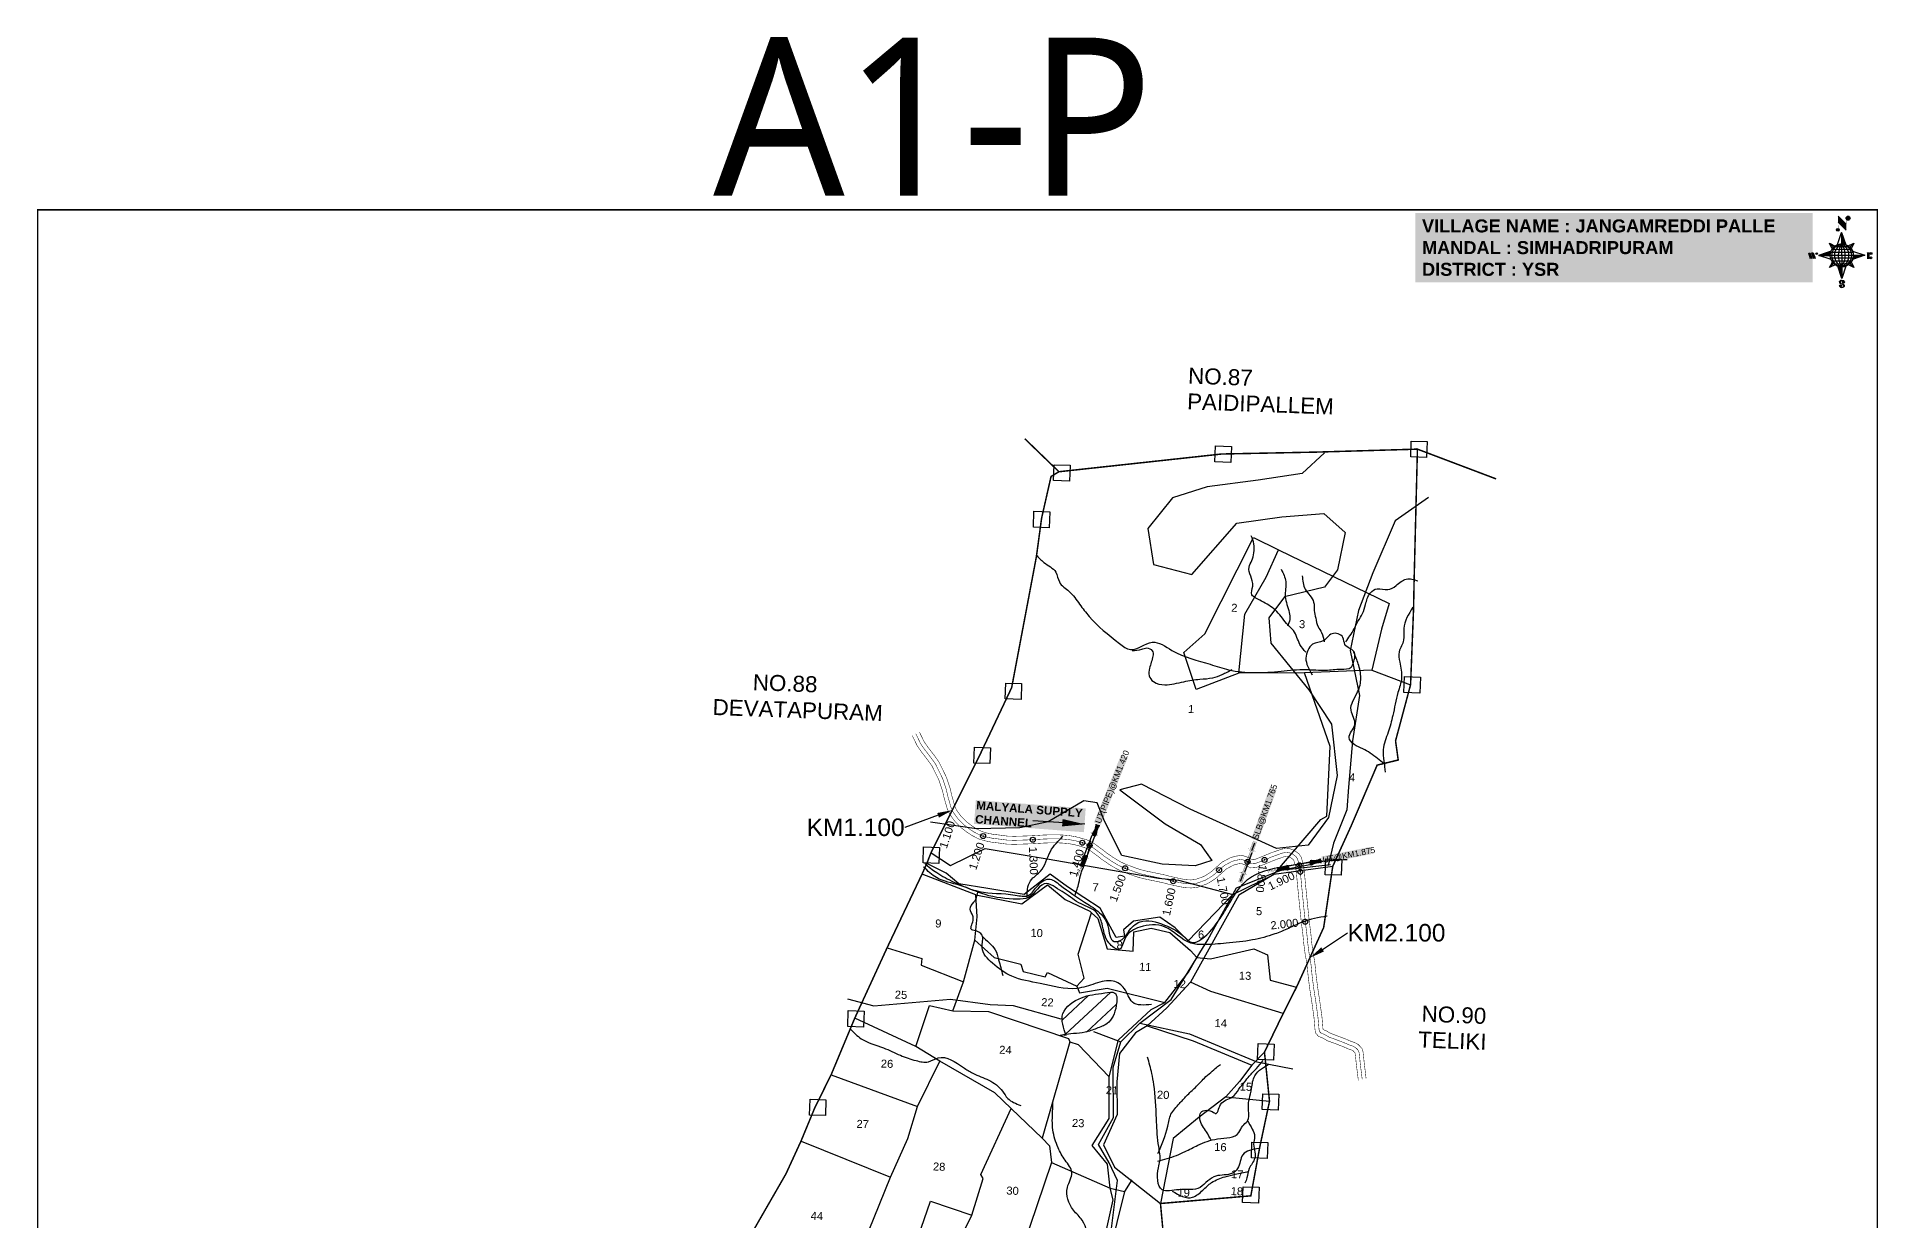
# Model space of a CAD drawing. Header units: inches. Extents: x 196880 to 226605, y 1622323 to 1627822.
# Drawn here: x 196880 to 200559, y 1625147 to 1627510 of the extents above; entities that cross this region are included whole.
import ezdxf
from ezdxf import colors
from ezdxf.entities.mleader import LeaderData, LeaderLine
from ezdxf.enums import TextEntityAlignment as Align
from ezdxf.math import Vec2, Vec3

# ---------------------------------------------------------------- set-up
doc = ezdxf.new("R2010")
doc.units = ezdxf.units.IN
doc.header["$LTSCALE"] = 15
doc.header["$MEASUREMENT"] = 0
doc.header["$PDMODE"] = 32
doc.header["$PDSIZE"] = 10
doc.linetypes.add('ACAD_ISO02W100', pattern=[15, 12, -3])
doc.linetypes.add('HIDDEN2', pattern=[0.1875, 0.125, -0.0625])
for name, color, linetype in [('AQUADUCT', 1, 'Continuous'), ('bord', 1, 'Continuous'), ('BOUNDRY STONES', 240, 'Continuous'), ('CADAS', 1, 'Continuous'), ('CANAL1', 7, 'Continuous'), ('CHANAGE', 1, 'Continuous'), ('PLOT', 7, 'Continuous'), ('PLOTS NO', 7, 'Continuous'), ('POINT', 2, 'Continuous'), ('RE REMARKS', 7, 'Continuous'), ('ROADS', 1, 'Continuous'), ('STREAM', 4, 'Continuous'), ('STRUCTURE', 5, 'Continuous'), ('TEXT', 1, 'Continuous'), ('text2', 7, 'Continuous'), ('VILLAGE BOUNDRY', 5, 'Continuous'), ('VILLAGE STONES', 240, 'Continuous')]:
    doc.layers.add(name, color=color, linetype=linetype)
doc.styles.get("Standard").update_dxf_attribs({"font": 'arial.ttf'})
doc.styles.add('TMS', font='trebuc.ttf')
doc.dimstyles.get("Standard").update_dxf_attribs({"dimtxt": 0.18, "dimasz": 0.18, "dimexe": 0.18, "dimexo": 0.0625, "dimgap": 0.09, "dimtad": 0, "dimtih": 1, "dimtoh": 1, "dimdec": 4, "dimzin": 0, "dimdsep": 46, "dimtxsty": 'Standard', "dimcen": 0.09, "dimadec": 0, "dimazin": 0, "dimtfac": 1, "dimtdec": 4, "dimtofl": 0, "dimtmove": 0, "dimatfit": 3, "dimfxl": 1, "dimtolj": 1, "dimtzin": 0, "dimarcsym": 0})
pattern_1 = [(267.297113149, (-8720374.938, 50637915.138), (10.5367255337, -0.497431438), [])]
pattern_2 = [(357.297113149, (-8720374.938, 50637915.138), (0.497431438, 10.5367255337), [])]

# ---------------------------------------------------------------- blocks, each defined once
blk = doc.blocks.new('*X14')
at = {"color": 0, "linetype": 'Continuous'}
for p, q in [((6321.6, 240.5), (6322.3, 241.2)), ((6321.6, 240.3), (6322.3, 241)), ((6321.6, 240.1), (6322.3, 240.8)), ((6321.6, 239.9), (6322.4, 240.7)), ((6321.6, 239.8), (6322.4, 240.6)), ((6321.6, 239.6), (6322.5, 240.5)), ((6321.6, 239.4), (6322.5, 240.3)), ((6321.6, 239.2), (6322.6, 240.2)), ((6321.7, 239.1), (6322.6, 240.1)), ((6321.8, 240.8), (6322.4, 241.4)), ((6321.8, 239), (6322.7, 240)), ((6321.8, 239), (6322.8, 239.9)), ((6321.9, 238.9), (6322.9, 239.8)), ((6322, 238.8), (6323, 239.7)), ((6322.1, 241.3), (6322.4, 241.6)), ((6322.1, 238.7), (6323.1, 239.6)), ((6322.2, 238.6), (6323.1, 239.6)), ((6322.3, 238.5), (6323.2, 239.5)), ((6322.4, 238.5), (6323.3, 239.4)), ((6322.5, 238.4), (6323.4, 239.3)), ((6322.7, 238.4), (6323.6, 239.3)), ((6322.8, 238.3), (6323.7, 239.2)), ((6322.9, 238.3), (6323.8, 239.1)), ((6323.1, 238.2), (6323.9, 239.1)), ((6323.2, 238.2), (6324, 239)), ((6323.3, 238.2), (6324.2, 239)), ((6323.5, 238.1), (6324.3, 238.9)), ((6323.7, 238.1), (6324.4, 238.9)), ((6323.8, 238.1), (6324.6, 238.8)), ((6324.1, 238.2), (6324.7, 238.8)), ((6324.3, 238.3), (6324.9, 238.8)), ((6324.6, 238.3), (6325.1, 238.8)), ((6324.8, 238.4), (6325.2, 238.8)), ((6325.1, 238.5), (6325.4, 238.8)), ((6325.4, 238.6), (6325.6, 238.8))]:
    blk.add_line(p, q, dxfattribs=at)
blk = doc.blocks.new('*X13')
at = {"color": 0, "linetype": 'Continuous'}
for p, q in [((6324.4, 240.3), (6324.5, 240.4)), ((6324.6, 240.3), (6324.8, 240.5)), ((6324.7, 240.2), (6325, 240.5)), ((6324.8, 240.2), (6325.2, 240.6)), ((6325, 240.1), (6325.5, 240.6)), ((6325.1, 240.1), (6325.6, 240.6)), ((6325.2, 240), (6325.8, 240.6)), ((6325.3, 240), (6326, 240.6)), ((6325.4, 239.9), (6326.1, 240.6)), ((6325.5, 239.8), (6326.2, 240.5)), ((6325.6, 239.8), (6326.3, 240.5)), ((6325.7, 239.7), (6326.5, 240.4)), ((6325.9, 239.6), (6326.6, 240.3)), ((6326, 239.5), (6326.7, 240.3)), ((6326, 239.4), (6326.8, 240.2)), ((6326.1, 239.3), (6327, 240.2)), ((6326.2, 239.3), (6327.1, 240.1)), ((6326.3, 239.2), (6327.1, 240)), ((6326.4, 239.1), (6327.2, 239.9)), ((6326.5, 239), (6327.3, 239.8)), ((6326.5, 238.9), (6327.4, 239.7)), ((6326.6, 238.8), (6327.5, 239.6)), ((6326.7, 238.7), (6327.5, 239.5)), ((6326.8, 238.6), (6327.6, 239.4)), ((6326.8, 238.5), (6327.7, 239.3)), ((6326.8, 236.5), (6327.4, 237)), ((6326.9, 238.3), (6327.8, 239.2)), ((6326.9, 238.2), (6327.9, 239.1)), ((6326.9, 236.8), (6327.6, 237.4)), ((6327, 238.1), (6327.8, 239)), ((6327, 237.9), (6327.8, 238.8)), ((6327, 237.8), (6327.8, 238.6)), ((6327, 237.6), (6327.8, 238.4)), ((6327, 237.4), (6327.8, 238.2)), ((6327, 237.3), (6327.8, 238)), ((6327, 237.1), (6327.8, 237.9))]:
    blk.add_line(p, q, dxfattribs=at)
blk = doc.blocks.new('H')
at = {"layer": 'bord', "extrusion": (0.000427885, 0.004792, 0.999988)}
h = blk.add_hatch(dxfattribs=at)
h.set_pattern_fill('LINE', color=8, scale=84.387686, angle=-2.7029, style=0)
h.set_pattern_definition(pattern_2)
h.paths.add_polyline_path([(-492, 786, -0.090992), (-448, 775), (-486, 912)])
h = blk.add_hatch(dxfattribs=at)
h.set_pattern_fill('LINE', color=8, scale=84.387686, angle=-92.7029, style=0)
h.set_pattern_definition(pattern_1)
h.paths.add_polyline_path([(-625, 665, -0.090992), (-615, 710), (-751, 671)])
h = blk.add_hatch(dxfattribs=at)
h.set_pattern_fill('LINE', color=8, scale=84.387686, angle=-92.7029, style=0)
h.set_pattern_definition(pattern_1)
h.paths.add_polyline_path([(-246, 647), (-372, 653, -0.090992), (-382, 609)])
h = blk.add_hatch(dxfattribs=at)
h.set_pattern_fill('LINE', color=8, scale=84.387686, angle=-2.7029, style=0)
h.set_pattern_definition(pattern_2)
h.paths.add_polyline_path([(-504, 533, -0.090992), (-549, 543), (-510, 406)])
for p, q in [((-519, 1020, -1217), (-435, 927, -1216)), ((-516, 1087, -1217), (-432, 994, -1217)), ((-538, 774, -1216), (-487, 906, -1216)), ((-487, 906, -1216), (-493, 780, -1216)), ((-487, 906, -1216), (-448, 769, -1216)), ((-865, 701, -1215), (-847, 638, -1215)), ((-847, 700, -1215), (-829, 637, -1215)), ((-829, 699, -1215), (-811, 636, -1215)), ((-829, 699, -1215), (-811, 698, -1215)), ((-811, 698, -1215), (-794, 635, -1215)), ((-752, 665, -1215), (-615, 704, -1215)), ((-752, 665, -1215), (-625, 659, -1215)), ((-619, 614, -1215), (-752, 665, -1215)), ((-627, 794, -1216), (-567, 760, -1216)), ((-627, 794, -1216), (-584, 747, -1215)), ((-599, 731, -1215), (-627, 794, -1216)), ((-421, 753, -1216), (-359, 781, -1216)), ((-359, 781, -1216), (-405, 739, -1216)), ((-359, 781, -1216), (-392, 721, -1215)), ((-246, 641, -1215), (-383, 603, -1215)), ((-379, 693, -1215), (-246, 641, -1215)), ((-373, 647, -1215), (-246, 641, -1215)), ((-213, 669, -1215), (-217, 601, -1215)), ((-197, 600, -1215), (-194, 668, -1215)), ((-639, 526, -1214), (-606, 585, -1215)), ((-639, 526, -1214), (-593, 568, -1215)), ((-577, 553, -1215), (-639, 526, -1214)), ((-511, 400, -1214), (-549, 537, -1214)), ((-460, 533, -1215), (-511, 400, -1214)), ((-505, 527, -1214), (-511, 400, -1214)), ((-371, 513, -1214), (-431, 546, -1215)), ((-371, 513, -1214), (-414, 560, -1215)), ((-399, 576, -1215), (-371, 513, -1214))]:
    blk.add_line(p, q, dxfattribs=at)
at = {"layer": 'bord', "color": 8, "linetype": 'ByBlock', "extrusion": (0.000427885, 0.004792, 0.999988)}
for p, q in [((-373, 647, -1215), (-625, 659, -1215)), ((-378, 616, -1215), (-623, 628, -1215)), ((-375, 679, -1215), (-620, 691, -1215)), ((-386, 711, -1215), (-605, 722, -1215)), ((-411, 744, -1216), (-578, 752, -1216)), ((-493, 780, -1216), (-505, 527, -1214)), ((-392, 585, -1215), (-611, 595, -1215)), ((-420, 555, -1215), (-587, 562, -1215))]:
    blk.add_line(p, q, dxfattribs=at)
at = {"layer": 'bord', "extrusion": (0.000427885, 0.004792, 0.999988), "elevation": -1212}
for points, const_width in [([(-522, 960), (-516, 1093)], 1.61), ([(-434, 933), (-428, 1066)], 1.61), ([(-870, 707), (-846, 706)], 0.642), ([(-829, 643), (-855, 644)], 0.642), ([(-829, 643), (-821, 678)], 0.642), ([(-811, 642), (-784, 641)], 0.642), ([(-793, 641), (-782, 694)], 0.642), ([(-223, 676), (-174, 673)], 0.706), ([(-195, 645), (-185, 644)], 0.706), ([(-177, 605), (-226, 607)], 0.706)]:
    blk.add_lwpolyline(points, dxfattribs=dict(at, const_width=const_width))
for points, const_width in [([(-414, 1073, 1), (-398, 1058, 1)], 22.3), ([(-530, 950, 1), (-520, 939, 1)], 14.8), ([(-776, 697, 1), (-769, 690, 1)], 8.9), ([(-180, 618, 1), (-173, 611, 1)], 9.79), ([(-178, 667, 1), (-171, 660, 1)], 9.79), ([(-525, 322, 1), (-533, 329, 1)], 11.1), ([(-490, 362, 1), (-498, 369, 1)], 11.1)]:
    blk.add_lwpolyline(points, format="xyb", close=True, dxfattribs=dict(at, const_width=const_width))
for points in [[(-537, 317), (-531, 310), (-520, 307), (-505, 307), (-494, 310), (-486, 318), (-487, 326), (-491, 333), (-494, 336), (-503, 341), (-522, 347), (-530, 352), (-534, 355), (-537, 363), (-537, 373), (-530, 381), (-520, 384), (-504, 384), (-493, 380), (-487, 373)], [(-522, 348), (-526, 354), (-528, 361), (-528, 371), (-526, 375), (-521, 381), (-515, 384)], [(-505, 307), (-499, 312), (-497, 319), (-497, 327), (-501, 335), (-509, 343)]]:
    blk.add_lwpolyline(points, dxfattribs=at)
at = {"layer": 'bord', "extrusion": (0.000427885, 0.004792, 0.999988)}
for centre, radius in [((-406, 1065, -1212), 22.3), ((-525, 944, -1212), 14.8), ((-773, 694, -1212), 8.9), ((-498, 659, -1212), 127), ((-177, 615, -1212), 9.79), ((-174, 663, -1212), 9.79), ((-529, 325, -1212), 11.1), ((-494, 365, -1212), 11.1)]:
    blk.add_circle(centre, radius, dxfattribs=at)
at = {"layer": 'bord', "color": 8, "linetype": 'ByBlock', "extrusion": (0.000427885, 0.004792, 0.999988)}
for centre, radius, start, end in [((-482, 658, -1212), 128, 94.9254, 259.6691), ((-437, 656, -1212), 141, 113.2864, 241.308), ((-316, 651, -1212), 222, 142.5892, 212.0053), ((-560, 662, -1212), 141, 293.2864, 61.308), ((-681, 668, -1212), 222, 322.5892, 32.0053), ((-515, 660, -1212), 128, 274.9254, 79.6691)]:
    blk.add_arc(centre, radius, start, end, dxfattribs=at)
at = {"layer": 'bord', "extrusion": (0.000427885, 0.004792, 0.999988)}
for points in [[(-516, 1093, -1212), (-431, 1000, -1212), (-519, 1026, -1212), (-434, 933, -1212)], [(-864, 707, -1212), (-846, 706, -1212), (-846, 644, -1212), (-829, 643, -1212)], [(-829, 705, -1212), (-811, 704, -1212), (-811, 642, -1212), (-793, 641, -1212)], [(-193, 674, -1212), (-197, 606, -1212), (-213, 675, -1212), (-216, 607, -1212)]]:
    blk.add_solid(points, dxfattribs=at)
at = {"layer": 'bord', "extrusion": (0.000427885, 0.004792, 0.999988), "xscale": 7.977342409717546, "yscale": 7.977342409717546, "zscale": 7.977342409717546, "rotation": 138.0840426661453}
for name, p in [('*X13', (38301, -31929, -1212)), ('*X14', (38314, -31951, -1212))]:
    blk.add_blockref(name, p, dxfattribs=at)
blk = doc.blocks.new('SLB')
at = {"layer": 'STRUCTURE'}
h = blk.add_hatch(dxfattribs=at)
h.set_pattern_fill('DOTS', color=6, scale=20, angle=320.3722, style=0)
h.set_pattern_definition([(320.372247934, (-159.4327, -72.9564), (1.2786241598, 0.5641323054), [0, -1.25])])
h.paths.add_polyline_path([(769699.5, 1706871.1), (769699.5, 1706861.1), (769729.1, 1706861.1), (769732.1, 1706863.1), (769792.1, 1706863.1), (769795.1, 1706861.1), (769824.7, 1706861.1), (769824.7, 1706871.1), (769795.1, 1706871.1), (769792.1, 1706869.1), (769732.1, 1706869.1), (769729.1, 1706871.1)])
at = {"layer": 'STRUCTURE', "color": 6, "linetype": 'ACAD_ISO02W100', "ltscale": 0.5, "const_width": 0.5}
for points in [[(769699.5, 1706871.1), (769729.1, 1706871.1)], [(769795.1, 1706871.1), (769824.7, 1706871.1)], [(769699.5, 1706861.1), (769729.1, 1706861.1)], [(769795.1, 1706861.1), (769824.7, 1706861.1)]]:
    blk.add_lwpolyline(points, dxfattribs=at)
at = {"layer": 'STRUCTURE', "color": 6, "const_width": 0.628}
for points in [[(769726.1, 1706877.1), (769726.1, 1706873.1), (769732.1, 1706869.1), (769792.1, 1706869.1), (769798.1, 1706873.1), (769798.1, 1706877.1)], [(769726.1, 1706855.1), (769726.1, 1706859.1), (769732.1, 1706863.1), (769792.1, 1706863.1), (769798.1, 1706859.1), (769798.1, 1706855.1)]]:
    blk.add_lwpolyline(points, dxfattribs=at)
at = {"layer": 'STRUCTURE', "color": 6}
blk.add_lwpolyline([(769732.1, 1706863.1), (769792.1, 1706863.1)], dxfattribs=at)
blk.add_lwpolyline([(769732.1, 1706863.1), (769792.1, 1706863.1)], dxfattribs=at)
at = {"layer": 'STRUCTURE', "color": 0}
blk.add_circle((769762.1, 1706866.1), 1.24, dxfattribs=at)
for points in [[(769703.8, 1706866), (769726.7, 1706866)], [(769818.6, 1706865.8), (769795.7, 1706865.8)]]:
    blk.add_leader(points, dimstyle='Standard', override={"dimasz": 10, "dimgap": 0.09, "dimtad": 0}, dxfattribs=at)
blk = doc.blocks.new('UT')
at = {"layer": 'STRUCTURE'}
h = blk.add_hatch(dxfattribs=at)
h.set_pattern_fill('DASH', color=150, scale=8, angle=-39.6278, style=0)
h.set_pattern_definition([(320.372247933, (-4370.464, -6260.8811), (1.40800153113, 0.132407282), [1, -1])])
h.paths.add_polyline_path([(765163, 1700681.9), (765165.6, 1700680.6), (765167.2, 1700680.3), (765169.1, 1700680), (765172.4, 1700679.6), (765176.4, 1700679.3), (765179.5, 1700679.5), (765183.1, 1700679.9), (765187.7, 1700680.9), (765188.9, 1700681.2), (765193.1, 1700682.2), (765196.1, 1700680.2), (765196.1, 1700672.2), (765193.1, 1700670.2), (765190.5, 1700670.8), (765188.1, 1700671.3), (765185.5, 1700671.8), (765183.6, 1700672.1), (765181, 1700672.5), (765180.3, 1700672.5), (765178.5, 1700672.6), (765176.7, 1700672.6), (765174.6, 1700672.5), (765172.5, 1700672.3), (765170.4, 1700672), (765168.5, 1700671.7), (765166.1, 1700671.2), (765165, 1700670.8), (765163, 1700669.7)])
h.paths.add_polyline_path([(765259.1, 1700682.2), (765256.1, 1700680.2), (765256.1, 1700672.2), (765259.1, 1700670.2), (765261.9, 1700671), (765264.4, 1700671.6), (765266.4, 1700672), (765269.1, 1700672.5), (765272.7, 1700673), (765276.1, 1700673.1), (765278.6, 1700672.9), (765281.2, 1700672.7), (765283.9, 1700672.3), (765286.4, 1700671.9), (765288, 1700671.3), (765289.2, 1700670.6), (765289.1, 1700682.7), (765287.6, 1700681.8), (765285.7, 1700681.2), (765283, 1700680.7), (765281.2, 1700680.4), (765276.7, 1700679.9), (765272.7, 1700679.9), (765268.7, 1700680.3), (765264.8, 1700681), (765261.2, 1700681.7)])
at = {"layer": 'STRUCTURE', "color": 150, "const_width": 0.628}
for points in [[(765190.1, 1700688.2), (765190.1, 1700684.2), (765196.1, 1700680.2), (765256.1, 1700680.2), (765262.1, 1700684.2), (765262.1, 1700688.2)], [(765190.1, 1700664.2), (765190.1, 1700668.2), (765196.1, 1700672.2), (765256.1, 1700672.2), (765262.1, 1700668.2), (765262.1, 1700664.2)]]:
    blk.add_lwpolyline(points, dxfattribs=at)
at = {"layer": 'STRUCTURE', "color": 150}
for points in [[(765196.1, 1700680.2), (765256.1, 1700680.2)], [(765196.1, 1700672.2), (765256.1, 1700672.2)], [(765196.1, 1700672.2), (765256.1, 1700672.2)]]:
    blk.add_lwpolyline(points, dxfattribs=at)
at = {"layer": 'STRUCTURE', "color": 0}
blk.add_circle((765226.1, 1700676.2), 1.89, dxfattribs=at)
at = {"layer": 'STRUCTURE', "color": 150}
for points in [[(765163, 1700681.9), (765164.4, 1700681.1), (765167.9, 1700680.2), (765171.2, 1700679.8), (765176.1, 1700679.4), (765184.7, 1700680.3), (765193.1, 1700682.2)], [(765163, 1700669.7), (765164.3, 1700670.6), (765167.8, 1700671.6), (765171.2, 1700672.1), (765176, 1700672.6), (765184.7, 1700672), (765193.1, 1700670.2)], [(765289.1, 1700682.7), (765287.8, 1700681.9), (765284.3, 1700680.9), (765280.9, 1700680.4), (765276.1, 1700679.8), (765267.4, 1700680.5), (765259.1, 1700682.2)], [(765289.2, 1700670.6), (765287.8, 1700671.4), (765284.2, 1700672.3), (765280.9, 1700672.7), (765276.1, 1700673.1), (765267.4, 1700672.2), (765259.1, 1700670.2)]]:
    blk.add_spline(points, degree=3, dxfattribs=at)
at = {"layer": 'STRUCTURE', "color": 0}
blk.add_text('STREAM', height=5, dxfattribs=at).set_placement((765148.2, 1700675.8), align=Align.MIDDLE_CENTER)
for points in [[(765190.9, 1700676), (765164.2, 1700675.8)], [(765289.3, 1700676.7), (765265.4, 1700676.4)]]:
    blk.add_leader(points, dimstyle='Standard', override={"dimasz": 10, "dimgap": 0.09, "dimtad": 0}, dxfattribs=at)

msp = doc.modelspace()

# ---------------------------------------------------------------- hatches: boundary and pattern name
at = {"layer": 'STREAM'}
h = msp.add_hatch(dxfattribs=at)
h.set_pattern_fill('ANSI31', color=256, scale=7.994443, angle=-2.0676)
h.set_pattern_definition([(42.932401, (173658.556, 1913354.692), (-17.2888125, 18.583892), [])])
edge = h.paths.add_edge_path()
edge.add_spline(control_points=[(198924.7, 1625515.3), (198926.9, 1625515.7), (198935.7, 1625517.2), (198952.2, 1625519.6), (198975.1, 1625520.1), (198996.7, 1625529.4), (199025.6, 1625539.5), (199037.2, 1625567), (199039.8, 1625605.2), (199001.6, 1625597.8), (198968.1, 1625595.6), (198919.6, 1625562.8), (198931.1, 1625530.4), (198936.6, 1625514.8)], knot_values=[0, 0, 0, 0, 0.854671, 3.337541, 6.292259, 9.296337, 12.179174, 17.249689, 20.387722, 22.895636, 28.860402, 34.941657, 40.521947, 40.521947, 40.521947, 40.521947], degree=3, periodic=0)

# ---------------------------------------------------------------- linework, layer by layer
at = {"layer": 'BOUNDRY STONES'}
for points in [[(199626, 1626702.3), (199657.8, 1626701.2), (199656.6, 1626669.4), (199624.9, 1626670.6)], [(199235, 1626692.6), (199266.8, 1626691.5), (199265.6, 1626659.7), (199233.8, 1626660.9)], [(198912.6, 1626655.2), (198944.4, 1626654), (198943.2, 1626622.3), (198911.5, 1626623.4)], [(198872.2, 1626562.1), (198903.9, 1626561), (198902.8, 1626529.3), (198871, 1626530.4)], [(198815.8, 1626219.1), (198847.6, 1626217.9), (198846.4, 1626186.2), (198814.6, 1626187.3)], [(199612.3, 1626231.9), (199644.1, 1626230.7), (199642.9, 1626199), (199611.1, 1626200.1)], [(198753.6, 1626091.1), (198785.3, 1626090), (198784.2, 1626058.2), (198752.4, 1626059.4)], [(198651.7, 1625891.9), (198683.5, 1625890.8), (198682.3, 1625859), (198650.6, 1625860.2)], [(199455.4, 1625868.1), (199487.2, 1625867), (199486, 1625835.2), (199454.3, 1625836.4)], [(198501.2, 1625564.9), (198533, 1625563.8), (198531.9, 1625532), (198500.1, 1625533.2)], [(199320.2, 1625499), (199352, 1625497.9), (199350.8, 1625466.1), (199319.1, 1625467.3)], [(198424.9, 1625388.1), (198456.7, 1625387), (198455.5, 1625355.2), (198423.7, 1625356.4)], [(199329.4, 1625399), (199361.2, 1625397.9), (199360, 1625366.2), (199328.2, 1625367.3)], [(199307.7, 1625302.5), (199339.5, 1625301.4), (199338.3, 1625269.6), (199306.6, 1625270.8)], [(199290, 1625213.3), (199321.8, 1625212.2), (199320.7, 1625180.4), (199288.9, 1625181.6)]]:
    msp.add_lwpolyline(points, close=True, dxfattribs=at)
at = {"layer": 'CANAL1', "color": 200, "const_width": 1}
for points in [[(198629, 1626114.3), (198631.3, 1626109.7), (198638.9, 1626093.9), (198647.7, 1626081.2), (198659.8, 1626065.7), (198668.7, 1626053.2), (198674.7, 1626040.8), (198682.3, 1626025.4), (198689.4, 1626004.4), (198692.6, 1625990.4), (198698.9, 1625968.3), (198703.8, 1625957.2), (198715.2, 1625941.9), (198728.3, 1625929), (198737.6, 1625921.8), (198748.3, 1625914.8), (198761, 1625908.2), (198772.1, 1625904.6), (198787.1, 1625901.4), (198803.2, 1625899.5), (198819, 1625897.3), (198834, 1625897.1), (198846.9, 1625897.4), (198870.3, 1625898.2), (198893.5, 1625899.7), (198909.7, 1625900.1), (198920.5, 1625900), (198929.8, 1625899.5), (198940.3, 1625898.6), (198951.7, 1625896.8), (198961.5, 1625894.1), (198971.9, 1625891.1), (198977.5, 1625888.8), (198982.6, 1625886), (198991, 1625879.7), (199000.7, 1625872.8), (199006.7, 1625867.7), (199014.9, 1625862.3), (199022, 1625857.2), (199036.6, 1625848.5), (199048.5, 1625842.7), (199068, 1625835.5), (199081.3, 1625830.9), (199092.9, 1625828.1), (199118.2, 1625822.8), (199129.9, 1625820.4), (199142.4, 1625817), (199165.7, 1625812), (199175.2, 1625810.4), (199186.5, 1625809.9), (199198.7, 1625811.2), (199218.2, 1625818.2), (199227, 1625823.4), (199236, 1625829.4), (199246.9, 1625839.2), (199256.8, 1625848), (199271.1, 1625855.6), (199279.4, 1625857.8), (199286.1, 1625858.9), (199293, 1625856.5), (199304.9, 1625849.9), (199316, 1625850.7), (199330.7, 1625856.4), (199352.3, 1625865.3), (199370.8, 1625871.8), (199375.3, 1625872.6), (199378.8, 1625872.9), (199381.3, 1625872.2), (199385.1, 1625870.5), (199389.7, 1625867.1), (199391.5, 1625864.3), (199394.9, 1625852.8), (199396.5, 1625840), (199399.2, 1625811.5), (199401.3, 1625790), (199404, 1625763.8), (199406.5, 1625740.1), (199409.5, 1625716.9), (199411.1, 1625699.5), (199414, 1625677.9), (199417, 1625662), (199418.2, 1625651.8), (199420.3, 1625630.7), (199423.5, 1625606.3), (199427.2, 1625583), (199431.7, 1625550.5), (199433.4, 1625531.3), (199433.6, 1625527.1), (199435.2, 1625519.6), (199440.7, 1625513.8), (199445.9, 1625511.3), (199449.1, 1625510.2), (199458.6, 1625504.7), (199471.1, 1625500.2), (199488.2, 1625493.7), (199501.5, 1625488), (199505.4, 1625486.9), (199508.3, 1625485.4), (199510, 1625484.6), (199512, 1625482.5), (199513.3, 1625481.2), (199513.8, 1625479.5), (199515.2, 1625467.8), (199516.1, 1625458.6), (199519.9, 1625428.2), (199520.1, 1625425.8)], [(198643.3, 1626121.5), (198645.6, 1626116.7), (198652.8, 1626102), (198660.6, 1626090.7), (198672.6, 1626075.3), (198682.5, 1626061.4), (198689.1, 1626047.9), (198697.1, 1626031.5), (198704.8, 1626008.7), (198708.1, 1625994.4), (198714, 1625973.8), (198717.7, 1625965.3), (198727.2, 1625952.4), (198738.9, 1625941.1), (198747, 1625934.8), (198756.4, 1625928.6), (198767.2, 1625923), (198776.2, 1625920.1), (198789.7, 1625917.2), (198805.2, 1625915.3), (198820.2, 1625913.3), (198833.9, 1625913.1), (198846.5, 1625913.4), (198869.5, 1625914.2), (198892.8, 1625915.7), (198909.7, 1625916.1), (198921, 1625916), (198931, 1625915.5), (198942.3, 1625914.5), (198955.1, 1625912.4), (198965.8, 1625909.5), (198977.1, 1625906.2), (198984.4, 1625903.3), (198991.3, 1625899.4), (199000.4, 1625892.7), (199010.5, 1625885.5), (199016.3, 1625880.5), (199024, 1625875.4), (199030.8, 1625870.6), (199044.2, 1625862.6), (199054.8, 1625857.5), (199073.4, 1625850.5), (199085.8, 1625846.3), (199096.4, 1625843.7), (199121.4, 1625838.5), (199133.6, 1625835.9), (199146.1, 1625832.6), (199168.7, 1625827.7), (199176.9, 1625826.4), (199186, 1625825.9), (199195, 1625826.9), (199211.4, 1625832.8), (199218.4, 1625836.9), (199226.2, 1625842.1), (199236.3, 1625851.1), (199247.6, 1625861.2), (199265.2, 1625870.6), (199273.3, 1625872.7), (199273.9, 1625873.1), (199287.6, 1625875.3), (199299.5, 1625871.1), (199308.4, 1625866.2), (199312.5, 1625866.5), (199324.8, 1625871.3), (199346.6, 1625880.3), (199366.7, 1625887.3), (199373.3, 1625888.5), (199380.4, 1625889.1), (199386.6, 1625887.3), (199393.1, 1625884.5), (199401.5, 1625878.2), (199406.2, 1625871.1), (199410.6, 1625856.1), (199412.4, 1625841.8), (199415.1, 1625813), (199417.3, 1625791.5), (199419.9, 1625765.5), (199422.4, 1625742), (199425.4, 1625718.6), (199427, 1625701.4), (199429.8, 1625680.5), (199432.8, 1625664.4), (199434.1, 1625653.5), (199436.2, 1625632.6), (199439.4, 1625608.6), (199443, 1625585.3), (199447.6, 1625552.3), (199449.3, 1625532.4), (199449.5, 1625529.2), (199449.9, 1625527.4), (199450.3, 1625527), (199452.1, 1625526.1), (199455.8, 1625524.8), (199465.3, 1625519.3), (199476.6, 1625515.2), (199494.2, 1625508.6), (199506.9, 1625503.1), (199511.3, 1625501.8), (199515.6, 1625499.7), (199519.5, 1625497.7), (199523.5, 1625493.7), (199527.6, 1625489.4), (199529.6, 1625482.7), (199531.1, 1625469.4), (199532, 1625460.3), (199535.7, 1625430.1), (199535.8, 1625429.7)]]:
    msp.add_lwpolyline(points, dxfattribs=at)
at = {"layer": 'CANAL1', "color": 1, "linetype": 'HIDDEN2', "ltscale": 4, "const_width": 1}
msp.add_lwpolyline([(198636.1, 1626117.9), (198638.5, 1626113.2), (198645.8, 1626097.9), (198654.2, 1626085.9), (198666.2, 1626070.5), (198675.6, 1626057.3), (198681.9, 1626044.4), (198689.7, 1626028.5), (198697.1, 1626006.5), (198700.3, 1625992.4), (198706.4, 1625971.1), (198710.8, 1625961.2), (198721.2, 1625947.2), (198733.6, 1625935.1), (198742.3, 1625928.3), (198752.4, 1625921.7), (198764.1, 1625915.6), (198774.1, 1625912.3), (198788.4, 1625909.3), (198804.2, 1625907.4), (198819.6, 1625905.3), (198833.9, 1625905.1), (198846.7, 1625905.4), (198869.9, 1625906.2), (198893.1, 1625907.7), (198909.7, 1625908.1), (198920.7, 1625908), (198930.4, 1625907.5), (198941.3, 1625906.5), (198953.4, 1625904.6), (198963.6, 1625901.8), (198974.5, 1625898.6), (198980.9, 1625896), (198986.9, 1625892.7), (198995.7, 1625886.2), (199005.6, 1625879.1), (199011.5, 1625874.1), (199019.5, 1625868.8), (199026.4, 1625863.9), (199040.4, 1625855.5), (199051.7, 1625850.1), (199070.7, 1625843), (199083.6, 1625838.6), (199094.6, 1625835.9), (199119.8, 1625830.6), (199131.7, 1625828.1), (199144.2, 1625824.8), (199167.2, 1625819.9), (199176, 1625818.4), (199186.2, 1625817.9), (199196.8, 1625819.1), (199214.8, 1625825.5), (199222.7, 1625830.2), (199231.1, 1625835.8), (199241.6, 1625845.1), (199252.2, 1625854.6), (199268.1, 1625863.1), (199276.3, 1625865.2), (199276.7, 1625865.4), (199286.8, 1625867.1), (199296.3, 1625863.8), (199306.7, 1625858), (199314.3, 1625858.6), (199327.7, 1625863.8), (199349.5, 1625872.8), (199368.7, 1625879.6), (199374.3, 1625880.6), (199379.6, 1625881), (199383.9, 1625879.7), (199389.1, 1625877.5), (199395.6, 1625872.6), (199398.8, 1625867.7), (199402.7, 1625854.4), (199404.5, 1625840.9), (199407.2, 1625812.2), (199409.3, 1625790.7), (199411.9, 1625764.6), (199414.5, 1625741), (199417.4, 1625717.7), (199419.1, 1625700.5), (199421.9, 1625679.2), (199424.9, 1625663.2), (199426.2, 1625652.7), (199428.2, 1625631.7), (199431.4, 1625607.4), (199435.1, 1625584.1), (199439.6, 1625551.4), (199441.4, 1625531.8), (199441.6, 1625528.1), (199442.5, 1625523.5), (199445.5, 1625520.4), (199449, 1625518.7), (199452.4, 1625517.5), (199462, 1625512), (199473.8, 1625507.7), (199491.2, 1625501.1), (199504.2, 1625495.6), (199508.4, 1625494.4), (199512, 1625492.5), (199514.7, 1625491.1), (199517.8, 1625488.1), (199520.5, 1625485.3), (199521.7, 1625481.1), (199523.2, 1625468.6), (199524, 1625459.4), (199527.8, 1625429.1), (199528, 1625427.8)], dxfattribs=at)
at = {"layer": 'PLOT'}
for points in [[(198666.6, 1625880.3), (198705.5, 1625855), (198774.8, 1625888.9), (198898.3, 1625867.8), (199120.7, 1625829.3), (199160.8, 1625825.7), (199269.6, 1625796.6), (199351.4, 1625836.5), (199445, 1625946.3), (199457.1, 1625953.4), (199464.2, 1626092.4), (199412.7, 1626239.2), (199281.4, 1626238.6), (199196.6, 1626206.3), (199171.4, 1626280), (199213.5, 1626317.1), (199310.5, 1626509.9), (199360.5, 1626485.1), (199581.7, 1626378), (199566.6, 1626326.8), (199547, 1626244.5), (199624.6, 1626215.8)], [(199281.4, 1626238.6), (199293.6, 1626356.7), (199336, 1626430.6), (199360.5, 1626485.1)], [(199547, 1626244.5), (199412.7, 1626239.2)], [(199269.6, 1625796.6), (199180.4, 1625704.6), (199154.1, 1625730.2), (199123.8, 1625751.6), (199071.1, 1625743.9), (199050.8, 1625726.3), (199052.9, 1625713.5), (199036.3, 1625711), (199004.8, 1625769.8), (198939.1, 1625812), (198904.6, 1625837.4), (198853, 1625796.8), (198779.8, 1625809.1), (198722.4, 1625818.4), (198696.6, 1625839.6), (198658.1, 1625858.6)], [(199469.1, 1625853), (199351.4, 1625836.5)], [(198520.7, 1625071), (198585.4, 1625232.3), (198620.3, 1625309.8), (198639.8, 1625373.4), (198683.9, 1625464.3), (198636.2, 1625493.3), (198663.8, 1625575.3), (198710.5, 1625564.5), (198731.4, 1625622.7), (198754.2, 1625705.9), (198759.1, 1625752.3), (198756.4, 1625796.4), (198648.6, 1625837.4)], [(198756.4, 1625796.4), (198848.1, 1625778), (198899, 1625816.3), (198934.9, 1625786.8), (198984.1, 1625763.7), (198986.9, 1625760), (199000.1, 1625748.7), (199018.4, 1625688.3), (199070.6, 1625683.9), (199071.9, 1625722), (199106.4, 1625729.4), (199143.4, 1625721.1), (199185, 1625684.9), (199197.4, 1625671.1), (199224.8, 1625668.2), (199311.4, 1625688.4), (199339, 1625676.3), (199344.1, 1625626), (199396.9, 1625612.1)], [(199351.4, 1625836.5), (199281.8, 1625795.2), (199184.7, 1625621.6), (199137.9, 1625570.3), (199098.2, 1625534.9), (199075.4, 1625520.7), (199043, 1625479.1), (199037.8, 1625422.7), (199038.2, 1625357.5), (199010.9, 1625296.7), (199033.2, 1625252.6), (199125, 1625179.8)], [(198754.2, 1625705.9), (198793, 1625671), (198846.2, 1625657.8), (198850.8, 1625643.4), (198894.5, 1625632.7), (198899.1, 1625641.2), (198957.8, 1625614), (198972.6, 1625629.9), (198960.5, 1625677.4), (198986.9, 1625760)], [(198578.7, 1625690.1), (198648.3, 1625668.8), (198647, 1625655.9), (198731.4, 1625622.7)], [(198606.8, 1624786.7), (198680.7, 1624789.5), (198738.6, 1624795), (198796.4, 1624807.3), (198818.7, 1624812.8), (198848.3, 1624818.6), (198876.7, 1624831.5), (198884.6, 1624847.7), (198926.8, 1624870.4), (198964.6, 1624948.3), (198982.8, 1625000.2), (198998.9, 1625045.7), (199030.2, 1625187.1), (199024.8, 1625210.6), (199019.4, 1625258.5), (198988.7, 1625295.7), (199022.3, 1625349.8), (199022.8, 1625432.9), (199040.9, 1625506.9), (199106.3, 1625567.3), (199133.4, 1625580.9), (199181, 1625641.7), (199197.4, 1625671.1)], [(198957.8, 1625614), (198963, 1625600.8), (199018.7, 1625610), (199133.4, 1625580.9)], [(199370, 1625559), (199225.4, 1625603.3), (199184.7, 1625621.6)], [(198710.5, 1625564.5), (198781.1, 1625562.9), (198941.2, 1625509.6), (198943.9, 1625502.8), (198960.5, 1625497.6), (199022.8, 1625432.9)], [(198636.2, 1625493.3), (198514.2, 1625549.8)], [(199098.2, 1625534.9), (199190.4, 1625504.3), (199307.4, 1625455.8), (199332.7, 1625482.1)], [(198943.9, 1625502.8), (198888.6, 1625310.1), (198826.7, 1625369.3), (198794.4, 1625400.8), (198683.9, 1625464.3)], [(199307.4, 1625455.8), (199282.6, 1625423.6), (199255.5, 1625392.7), (199202.3, 1625352.3), (199150.3, 1625309.6), (199125, 1625179.8)], [(198467, 1625436.8), (198639.8, 1625373.4)], [(199255.5, 1625392.7), (199342.8, 1625384)], [(198617.2, 1625043.9), (198665.5, 1625184.5), (198747.8, 1625156.4), (198770.7, 1625229.4), (198766.4, 1625237.9), (198826.7, 1625369.3)], [(198406.9, 1625304.5), (198585.4, 1625232.3)], [(198888.6, 1625310.1), (198903.4, 1625294.9), (198907.6, 1625261.7), (199024.8, 1625210.6), (199052.9, 1625203.9)], [(198907.6, 1625261.7), (198849.3, 1625090.8), (198768, 1625112.6), (198734.2, 1625127.6), (198747.8, 1625156.4)], [(199067.9, 1625226.9), (199052.9, 1625203.9), (199022.5, 1625080), (199022.7, 1625038.7), (199021.1, 1624985), (199063.4, 1624910.6), (199096.7, 1624904.7)]]:
    msp.add_lwpolyline(points, dxfattribs=at)
at = {"layer": 'POINT'}
for p in [(198983.5, 1625894.6), (199299, 1625862, 133), (199402.4, 1625855.4)]:
    msp.add_point(p, dxfattribs=at)
at = {"layer": 'ROADS'}
for points in [[(199452.4, 1626679), (199408.1, 1626637.9), (199320.2, 1626624.1), (199218.1, 1626610.7), (199148.8, 1626589), (199099.5, 1626527.6), (199111, 1626455.9), (199187.5, 1626436.1), (199277.7, 1626538.7), (199367.6, 1626551), (199451.4, 1626557.7), (199494.2, 1626519.7), (199478.9, 1626445.5), (199452.4, 1626410.4), (199373, 1626391.4), (199341.3, 1626349.3), (199345.3, 1626298.7), (199421.2, 1626205.4), (199466.8, 1626137.2), (199477.8, 1626034.8), (199460.7, 1625950.9), (199420.3, 1625895.5), (199356.8, 1625888.6), (199184.4, 1625967.5), (199087.1, 1626017.1), (199043.9, 1626005.6), (199134.3, 1625938.2), (199204.7, 1625896.8), (199227.9, 1625864.9), (199194.4, 1625853.9), (199128.4, 1625857.3), (199047.9, 1625874.8), (199013.4, 1625943), (198998.7, 1625980), (198972.1, 1625983.9), (198900.6, 1625941.8), (198843.8, 1625929.7), (198757.2, 1625928), (198665.3, 1625941)], [(199660.1, 1626589.7), (199593.6, 1626542.9), (199549.5, 1626439.4), (199520.4, 1626364.2), (199503.8, 1626283.9), (199522.7, 1626194.2), (199508.5, 1626103.6), (199500.5, 1626011.1), (199497.2, 1625965.6), (199470.7, 1625899.5), (199459.7, 1625854.7)], [(199084, 1625539.6), (199146.3, 1625587), (199219.4, 1625706.4), (199277, 1625810.3), (199365.6, 1625845.4), (199464.7, 1625856.5)], [(198500, 1625588.7), (198552.2, 1625574.7), (198705.2, 1625587.6), (198784.6, 1625577.5), (198830.6, 1625575.2), (198925.7, 1625548.7)], [(198991.2, 1625523), (199045.6, 1625502.5), (199084, 1625539.6), (199183, 1625518.5), (199317.4, 1625463), (199389.1, 1625448.6)], [(198327.9, 1624844.2), (198387, 1624811.2), (198444, 1624790.3), (198469.4, 1624769.8), (198483.9, 1624737.5), (198522.7, 1624711.9), (198572.1, 1624733.5), (198602.7, 1624782.1), (198694, 1624784.2), (198851.9, 1624811.3), (198905.4, 1624848.8), (198929.7, 1624870.8), (199000.9, 1625009.8), (199026.7, 1625124.3), (199038.8, 1625226), (199022.5, 1625260.9), (199000.9, 1625297.4), (199030.9, 1625351.7), (199030.7, 1625451.6), (199045.6, 1625502.5)]]:
    msp.add_lwpolyline(points, dxfattribs=at)
at = {"layer": 'STREAM'}
for points in [[(199415.5, 1626280.6), (199403.6, 1626296.2), (199390.8, 1626323.8), (199379.8, 1626334.7), (199357.4, 1626362.2), (199330.9, 1626380.3), (199315.5, 1626388.9), (199307.7, 1626395.4), (199309.3, 1626412.9), (199302, 1626450.5), (199307.7, 1626463.7), (199311.6, 1626479.2), (199311.8, 1626496.8), (199306.2, 1626513.2)], [(198876.5, 1626475.4), (198892.1, 1626460), (198915.7, 1626440.6), (198923.1, 1626420.9), (198942.4, 1626402.1), (198963.4, 1626376.6), (198982.5, 1626352.1), (199043, 1626298.2), (199065, 1626286), (199108.4, 1626300.6), (199147.8, 1626284.4), (199224.4, 1626256.5), (199261.2, 1626245.6), (199366, 1626242.8), (199415.6, 1626246.2), (199455.1, 1626244.8), (199485.2, 1626247), (199505.8, 1626250.6), (199510.4, 1626259.5), (199511.2, 1626282.3), (199493.6, 1626295.8), (199489.4, 1626310.2), (199467.8, 1626317.6), (199450.1, 1626303.5), (199428.9, 1626296.7), (199419.4, 1626284.2), (199415.5, 1626269.1), (199428.1, 1626235.8)], [(199366.2, 1626446.2), (199375.3, 1626421.6), (199374.3, 1626392.2), (199382.2, 1626360), (199383.1, 1626346.1), (199378.8, 1626333)], [(199408.1, 1626433.3), (199414.3, 1626406.4), (199431, 1626380.6), (199432.3, 1626363.9), (199435.1, 1626349), (199439.7, 1626331.7), (199446.9, 1626320), (199452, 1626301.3)], [(199495.3, 1626301.2), (199503.4, 1626313.7), (199512, 1626327.2), (199520.2, 1626343.1), (199528.8, 1626358), (199534.7, 1626375.9), (199544.1, 1626398.9), (199557.7, 1626407.4), (199579.1, 1626405.7), (199595.6, 1626413.7), (199616.1, 1626426.7), (199639.3, 1626423)], [(199629.3, 1626370.4), (199611.1, 1626327.8), (199610.8, 1626304.9), (199601.8, 1626281.5), (199603, 1626260.5), (199606.6, 1626228.9), (199599.4, 1626200.2), (199589.1, 1626154.2), (199579.8, 1626120.7), (199570, 1626086.3), (199571.5, 1626062.9), (199574.1, 1626041)], [(199068.4, 1626284.1), (199087.5, 1626286.7), (199097.6, 1626289.2), (199108.3, 1626283.6), (199106.6, 1626260.8), (199103.3, 1626248.6), (199102.3, 1626233.8), (199110.9, 1626222.1), (199133.5, 1626215.6), (199171.4, 1626221.8), (199203.9, 1626226.8), (199229.3, 1626229.7), (199248.1, 1626236.2), (199268, 1626246.4)], [(199571.8, 1626057.7), (199558.4, 1626068.6), (199529.1, 1626087.8), (199511.8, 1626096.5), (199501.8, 1626110.2), (199513.2, 1626135.5), (199505.7, 1626164.8), (199518.9, 1626201.4), (199525.2, 1626229.3), (199520, 1626257.5), (199511.3, 1626280.5)], [(198858.7, 1625791.3), (198860, 1625812), (198868.3, 1625827.7), (198885, 1625843.2), (198905.1, 1625882.9), (198930, 1625913.1)], [(198953.8, 1625794.6), (198962, 1625820.2), (198966.3, 1625839.7), (198969.7, 1625848.4), (198978.9, 1625873.5), (198985.2, 1625903.9)], [(199457.9, 1625753.5), (199408.4, 1625741.7), (199380.7, 1625729.1), (199353.1, 1625718), (199308.8, 1625706), (199256.3, 1625699.6), (199211.6, 1625696.7), (199185.3, 1625699.9), (199133.3, 1625732.3), (199083.9, 1625731.7), (199054.3, 1625709.6), (199042.5, 1625687.5), (199021.9, 1625700.1), (199008.3, 1625738.3), (198997.5, 1625760.7), (198966.4, 1625777.9), (198932.7, 1625800.2), (198914.7, 1625811.2), (198897.1, 1625818.7), (198861, 1625790.9), (198839.2, 1625787.5), (198774.6, 1625796.7), (198724.5, 1625814.9), (198677.8, 1625830.5), (198651.8, 1625851.9)], [(198653.9, 1625858.8), (198678, 1625840.5), (198712.4, 1625821.6), (198762.5, 1625803), (198835, 1625795.6), (198860.5, 1625794.7), (198877.7, 1625812), (198901.5, 1625827.7), (198924.6, 1625815.6), (198973.1, 1625781.8), (198999.9, 1625763.3), (199019.7, 1625734), (199032.5, 1625703.1), (199046, 1625705.6), (199060.9, 1625722.5), (199084.1, 1625742.3), (199133.1, 1625735.8), (199174, 1625710.9), (199186.3, 1625701.4), (199217.4, 1625716.4), (199251.3, 1625760), (199265.3, 1625783.3), (199299, 1625826.9), (199372.7, 1625853.1), (199442.5, 1625863.1), (199497.6, 1625866.8)], [(199107.3, 1625577.2), (199068.8, 1625581.9), (199052.6, 1625609.2), (199030.7, 1625623.8), (198994.7, 1625618.9), (198958.1, 1625609.3), (198884.5, 1625619.1), (198828.3, 1625633.5), (198789.1, 1625659.9), (198768.7, 1625691.1), (198768.6, 1625715.5), (198752.8, 1625725.1), (198748, 1625726.2), (198750.6, 1625744.7), (198750, 1625754.3), (198744.8, 1625767.8), (198751.9, 1625781.4), (198756, 1625787.4), (198759.8, 1625801.6)], [(198768.6, 1625713.6), (198782.9, 1625700.2), (198794.8, 1625686.4), (198801.7, 1625666.6), (198810.1, 1625635.3)], [(198936.6, 1625514.8), (198930.1, 1625559), (198967, 1625590.6), (199013.7, 1625600.3), (199033.8, 1625600.1), (199036.7, 1625575.2), (199018.2, 1625539.1), (198997.3, 1625529.3), (198974.6, 1625521.6), (198951.1, 1625519.1), (198931.4, 1625516.5), (198924.7, 1625515.3)], [(198505.4, 1625528.8), (198527.3, 1625508.7), (198571.5, 1625490.6), (198605.4, 1625475.7), (198636.6, 1625465.2), (198661.5, 1625462.8), (198680.7, 1625470.6), (198731.4, 1625451.4), (198749.9, 1625439.9), (198782.4, 1625426), (198809.4, 1625403.8), (198819.8, 1625389.7), (198845.7, 1625375.6)], [(199321.6, 1625289.8), (199289.5, 1625277.3), (199279.1, 1625249.4), (199268.8, 1625240.3), (199235.5, 1625234.4), (199219.6, 1625225.1), (199204, 1625212), (199161.4, 1625207.4), (199128.3, 1625207.2), (199120.9, 1625251.3), (199123.8, 1625264.4), (199121.5, 1625293.3), (199118.6, 1625318.4), (199116.9, 1625349.1), (199111.8, 1625417.5), (199107.8, 1625439.4), (199099.1, 1625471.8)], [(199119.5, 1625264.1), (199157.2, 1625275.9), (199174, 1625283.4), (199199.5, 1625296.1), (199239.2, 1625308.8), (199281.7, 1625321.5), (199289.2, 1625334.9), (199298, 1625343.5), (199300.5, 1625372.7), (199302.5, 1625388.7), (199307, 1625409.5), (199313.2, 1625434.7), (199326.9, 1625448.9), (199341.8, 1625457.8)], [(199120, 1625279.8), (199139.5, 1625334.3), (199146, 1625358.1), (199162.8, 1625379.2), (199177.1, 1625394.8), (199194.7, 1625411.6), (199212.8, 1625430.3), (199225.5, 1625441.6), (199237.2, 1625451.6), (199245, 1625457.4)], [(199226.3, 1625306.2), (199217, 1625322.6), (199203.8, 1625349), (199205.7, 1625361.7), (199231.2, 1625361.7), (199234.4, 1625359.7), (199245, 1625377.3), (199268.7, 1625392.5), (199281.5, 1625408), (199293.4, 1625422.7), (199302.3, 1625434.2), (199317, 1625449.7), (199329.8, 1625465.3)], [(199010.8, 1624968), (199006.3, 1624998.3), (199015.3, 1625025.3), (199031.1, 1625046.4), (199034.7, 1625055.2), (198991, 1625099.2), (198968.7, 1625146.2), (198951, 1625166.7), (198939, 1625211.9), (198948, 1625241.5), (198934.7, 1625266), (198920.5, 1625291.1), (198910, 1625326.8), (198909.5, 1625364.5), (198910.2, 1625382.9)], [(199298.2, 1625345.4), (199308.4, 1625328.5), (199313.1, 1625313.7), (199311.1, 1625298.2), (199313.8, 1625282), (199313.4, 1625270.3), (199302.2, 1625249.4), (199297.8, 1625231.2), (199293.6, 1625220.5)], [(199148.1, 1625204.5), (199189.2, 1625192.2), (199209.5, 1625206.5), (199227.1, 1625221.5), (199254, 1625233.2), (199274.4, 1625238.2), (199300.6, 1625243.4)]]:
    msp.add_spline(points, degree=3, dxfattribs=at)
at = {"layer": 'text2', "color": 3}
for p in [(198770.6, 1625913.5), (198869.8, 1625906.2), (198968.9, 1625900.2), (199054.2, 1625849.2), (199242.2, 1625845.7), (199332.8, 1625865.9), (199150.6, 1625823.4), (199404.4, 1625842), (199414.3, 1625742.5)]:
    msp.add_point(p, dxfattribs=at)
at = {"layer": 'VILLAGE BOUNDRY', "const_width": 3}
msp.add_lwpolyline([(196881.8, 1627164.2), (200557.2, 1627164.2), (200557.2, 1622324.7), (196881.8, 1622324.7)], close=True, dxfattribs=at)
for points in [[(198854, 1626706.9), (198922.1, 1626641.1), (199247.3, 1626676.5), (199436.3, 1626680.3), (199638.3, 1626686.2), (199795.4, 1626626.8), (199638.3, 1626686.2), (199631.7, 1626425.8), (199630.6, 1626367.9), (199624.6, 1626215.8), (199594.6, 1626103.7), (199599.9, 1626065.4), (199557.8, 1626055.2), (199506.6, 1625935.4), (199469.1, 1625853), (199451, 1625731), (199396.9, 1625612.1), (199370, 1625559), (199332.7, 1625482.1), (199342.8, 1625384), (199323.2, 1625291.8), (199305.5, 1625195.1), (199125, 1625179.8), (199131.9, 1625104.4)], [(198302, 1625109.1), (198376.8, 1625239), (198406.9, 1625304.5), (198434.4, 1625370.9), (198467, 1625436.8), (198514.2, 1625549.8), (198578.7, 1625690.1), (198648.6, 1625837.4), (198658.1, 1625858.6), (198666.6, 1625880.3), (198765.6, 1626078.6), (198827.7, 1626210), (198877.1, 1626471.5), (198887.5, 1626548.4), (198906.4, 1626631.7), (198922.1, 1626641.1)]]:
    msp.add_lwpolyline(points, dxfattribs=at)

# ---------------------------------------------------------------- block references
at = {"layer": 'AQUADUCT', "color": 1, "xscale": 0.1811299280544328, "yscale": 0.1811299280544328, "zscale": 0.1811299280544328, "rotation": 3.078330600073182}
msp.add_blockref('H', (200582.5, 1626959.8, 220.1), dxfattribs=at)
at = {"layer": 'STRUCTURE', "color": 0}
for name, p, xscale, yscale, zscale, rotation in [('UT', (1103577.6, 684690), 0.7, 0.7, 0.7, 68.08926703117243), ('SLB', (1140196.8, 713384.7, 133), 0.7, 0.7, 0.7, 70.1529449359181), ('UT', (-96478.7, 354395.2), 0.7000000000000001, 0.7000000000000001, 0.7000000000000001, 11.12542335558044)]:
    msp.add_blockref(name, p, dxfattribs=dict(at, xscale=xscale, yscale=yscale, zscale=zscale, rotation=rotation))

# ---------------------------------------------------------------- texts
at = {"layer": 'CADAS', "color": 2, "style": 'TMS'}
msp.add_text('A1-P', height=315.69, dxfattribs=at).set_placement((198231.5, 1627192.5))
at = {"layer": 'CHANAGE'}
for s, rotation, p in [('1.100', 72.0432, (198707.6, 1625943)), ('1.200', 72.0432, (198766.3, 1625900.2)), ('1.400', 74.0043, (198965.1, 1625886.8)), ('1.500', 69.4826, (199049.3, 1625836)), ('1.900', 25.3112, (199391.7, 1625836)), ('1.600', 77.8978, (199147.7, 1625809.7)), ('2.000', 6.2194, (199400.4, 1625740.9))]:
    msp.add_text(s, height=16, rotation=rotation, dxfattribs=at).set_placement(p, align=Align.MIDDLE_RIGHT)
for s, rotation, p in [('1.300', 271.9873, (198870.3, 1625892.2)), ('1.800', 263.053, (199329.9, 1625856.4)), ('1.700', 281.0674, (199245.1, 1625831.6))]:
    msp.add_text(s, height=16, rotation=rotation, dxfattribs=at).set_placement(p, align=Align.MIDDLE_LEFT)
at = {"layer": 'PLOTS NO'}
for s, height, p in [('2', 16, (199272.6, 1626369.4)), ('3', 16, (199407.9, 1626336.7)), ('1', 16, (199186.3, 1626167.2)), ('4', 16, (199507.7, 1626030.7)), ('7', 16, (198995.3, 1625811.3)), ('9', 16, (198681.2, 1625739)), ('5', 16, (199322, 1625763.6)), ('10', 15.99, (198877.7, 1625720.1)), ('8', 16, (199043.6, 1625695.7)), ('6', 16, (199206.1, 1625716.9)), ('11', 15.99, (199094.6, 1625652.2)), ('13', 15.99, (199294, 1625634.7)), ('25', 15.99, (198606.7, 1625596.6)), ('12', 15.99, (199163.5, 1625618)), ('22', 15.99, (198899.2, 1625581.6)), ('14', 15.99, (199245.5, 1625539.8)), ('24', 15.99, (198815.3, 1625486.5)), ('26', 15.99, (198578.8, 1625458.9)), ('21', 15.99, (199028.1, 1625405.8)), ('15', 15.99, (199295.6, 1625413.1)), ('20', 15.99, (199130.4, 1625396.9)), ('27', 15.99, (198530.2, 1625338.5)), ('23', 15.99, (198960.7, 1625340.4)), ('16', 15.99, (199244.7, 1625292.5)), ('28', 15.99, (198682.9, 1625253.4)), ('17', 15.99, (199278.2, 1625238.1)), ('30', 15.99, (198829.5, 1625205.3)), ('19', 15.99, (199171.3, 1625201.4)), ('18', 15.99, (199277.7, 1625204.2)), ('44', 15.99, (198438.6, 1625155))]:
    msp.add_text(s, height=height, rotation=357.9324, dxfattribs=at).set_placement(p, align=Align.MIDDLE_CENTER)
at = {"layer": 'STRUCTURE', "color": 5, "attachment_point": 1, "bg_fill": 1, "box_fill_scale": 1.1, "bg_fill_color": 7, "bg_fill_true_color": 16777215, "bg_fill_transparency": 0}
for s, insert, char_height, width, rotation in [('UT(PIPE)@KM1.420', (198993.8, 1625941.9, 184.8), 12, 142.217, 68.0893), ('SLB@KM1.765', (199308.1, 1625909.3, 186.2), 12, 105.645, 70.1529), ('{\\fArial|b1|i0|c0|p34;\\C1;MALYALA SUPPLY CHANNEL}', (198757.7, 1625983.6), 16.64, 216.744, 355.6889), ('UT@KM1.875', (199448, 1625871.7), 12, 97.084, 11.1254)]:
    msp.add_mtext(s, dxfattribs=dict(at, insert=insert, char_height=char_height, width=width, rotation=rotation))
at = {"layer": 'TEXT'}
for s, height, p in [('NO.87', 31.98, (199179.7, 1626817.2)), ('PAIDIPALLEM', 31.978, (199177.8, 1626765.8)), ('NO.88', 31.98, (198310.1, 1626205)), ('DEVATAPURAM', 31.978, (198229.8, 1626155.4)), ('NO.90', 31.98, (199646.2, 1625542.9)), ('TELIKI', 31.98, (199639.3, 1625491.5))]:
    msp.add_text(s, height=height, rotation=357.9324, dxfattribs=at).set_placement(p)
at = {"layer": 'text2', "insert": (199647.4, 1627145), "char_height": 26, "width": 767.465, "attachment_point": 1, "bg_fill": 1, "box_fill_scale": 1.5, "bg_fill_color": 9, "bg_fill_transparency": 0}
msp.add_mtext('{\\fArial|b1|i0|c0|p34;\\C1;VILLAGE NAME :\\C5; JANGAMREDDI PALLE\\P\\C1;MANDAL : \\C5;SIMHADRIPURAM\\P\\C1;DISTRICT : \\C5;YSR}', dxfattribs=at)

# ---------------------------------------------------------------- leaders
at = {"layer": 'RE REMARKS', "color": 1}
msp.add_leader([(198973.8, 1625937.1, -19), (198870.1, 1625944.2, -19)], dimstyle='Standard', override={"dimasz": 45}, dxfattribs=at)
at = {"layer": 'VILLAGE STONES', "color": 1}
ml = msp.add_multileader_mtext('Standard', dxfattribs=at)
ml.set_content('KM1.100', color=1)
ml.set_leader_properties()
ml.build(insert=Vec2(0, 0))
ml.multileader.update_dxf_attribs({"dogleg_length": 0.36, "arrow_head_size": 30})
ctx = ml.context
ctx.base_point, ctx.char_height, ctx.arrow_head_size, ctx.landing_gap_size, ctx.plane_origin = Vec3(198424.1, 1625930.8), 35, 30, 0.09, Vec3(199181.5, 1625855.2)
ctx.text_align_type = 2
notes = []
notes.append((ctx, [(1, (1, 1, 0), (198614, 1625930.8), (-1, 0), 1.396927018504357e-11, [(0, [(198709, 1625965.2)], 0, [])])]))
ctx.mtext.insert, ctx.mtext.alignment, ctx.mtext.flow_direction = Vec3(198613.9, 1625948.6), 3, 5
ml = msp.add_multileader_mtext('Standard', dxfattribs=at)
ml.set_content('KM2.100', color=1)
ml.set_leader_properties()
ml.build(insert=Vec2(0, 0))
ml.multileader.update_dxf_attribs({"dogleg_length": 0.36, "arrow_head_size": 30})
ctx = ml.context
ctx.base_point, ctx.char_height, ctx.arrow_head_size, ctx.landing_gap_size, ctx.plane_origin = Vec3(199498.5, 1625720.2), 35, 30, 0.09, Vec3(200312, 1625714.5)
notes.append((ctx, [(0, (1, 1, 0), (199498.5, 1625720.2), (1, 0), 1.396927018504357e-11, [(0, [(199423.9, 1625670.6)], 0, [])])]))
ctx.mtext.insert, ctx.mtext.flow_direction = Vec3(199498.6, 1625738), 5
for ctx, leaders in notes:
    for number, flags, end, landing, length, lines in leaders:
        leader = LeaderData()
        leader.index, (leader.has_last_leader_line, leader.has_dogleg_vector, leader.attachment_direction) = number, flags
        leader.last_leader_point, leader.dogleg_vector, leader.dogleg_length = Vec3(end), Vec3(landing), length
        for number, points, colour, breaks in lines:
            line = LeaderLine()
            line.index, line.vertices, line.color, line.breaks = number, Vec3.list(points), colors.encode_raw_color(colour), breaks
            leader.lines.append(line)
        ctx.leaders.append(leader)

doc.saveas('drawing.dxf')
